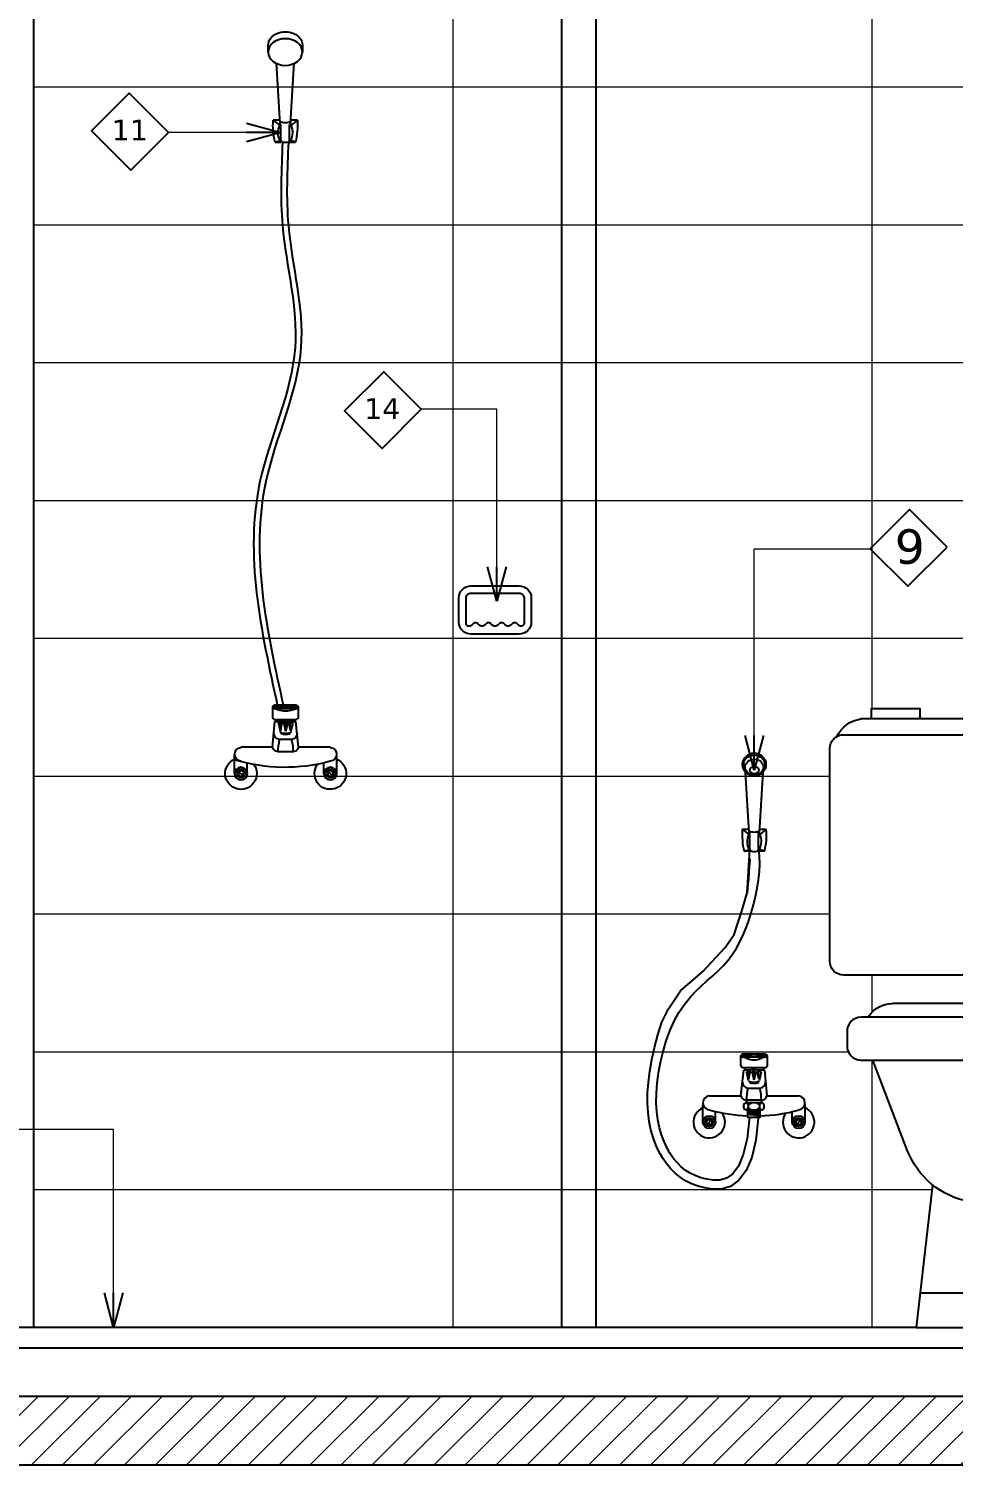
# Model space of a CAD drawing. Header units: centimetres. Extents: x 7997 to 116674, y 1017 to 13844.
# Drawn here: x 50355.8 to 50489.9, y 9903.4 to 10111.8 of the extents above; entities that cross this region are included whole.
import ezdxf

# ---------------------------------------------------------------- set-up
doc = ezdxf.new("R2010")
doc.units = ezdxf.units.CM
doc.header["$LTSCALE"] = 200
doc.header["$PDMODE"] = 2
for name, color, linetype in [('A-DIM', 10, 'Continuous'), ('AFP-HATCH-TILES', 251, 'Continuous'), ('AFP-TOILET FIXTURE', 8, 'Continuous'), ('COL', 1, 'Continuous'), ('DIM', 11, 'Continuous'), ('STEP', 7, 'Continuous'), ('WIN', 6, 'Continuous')]:
    doc.layers.add(name, color=color, linetype=linetype)
for name, color, linetype, lineweight in [('HAT', 8, 'Continuous', 9), ('TEXT', 6, 'Continuous', 18), ('WALL', 3, 'Continuous', 25)]:
    doc.layers.add(name, color=color, linetype=linetype, lineweight=lineweight)
doc.styles.add('sheet notes', font='verdana.ttf')
doc.styles.add('T2', font='')
doc.styles.get('T2').set_extended_font_data('Elisia')
doc.dimstyles.new('NORMAL-1', dxfattribs={"dimtxt": 10, "dimasz": 5, "dimexe": 5, "dimexo": 5, "dimgap": 1, "dimtad": 0, "dimdec": 0, "dimdsep": 46, "dimtxsty": 'T2', "dimblk1": 'OBLIQUE', "dimblk2": 'OBLIQUE', "dimsah": 1, "dimcen": 0.09, "dimclrd": 4, "dimclre": 4, "dimclrt": 6, "dimadec": 0, "dimazin": 0, "dimtfac": 1, "dimtdec": 0, "dimtofl": 0, "dimtmove": 1, "dimatfit": 3, "dimldrblk": 'OPEN30', "dimfxl": 0, "dimtolj": 1, "dimtzin": 0, "dimlwd": 5, "dimlwe": 5, "dimarcsym": 0})

# ---------------------------------------------------------------- blocks, each defined once
blk = doc.blocks.new('shwr')
at = {"layer": 'AFP-TOILET FIXTURE'}
for p, q in [((-25.1, 1048, 0), (-25.1, 1037.9, 0)), ((24.3, 1037.9), (24.3, 1048)), ((-8, 933.6), (-13.1, 1022)), ((7.2, 933.6), (12.3, 1022)), ((-17.9, 939.1), (-8.3, 931.4)), ((17.1, 939.1), (7.5, 931.4)), ((-8.3, 931.4), (-6.7, 931.4)), ((-6.7, 909.7), (-6.7, 932.6)), ((5.9, 909.7), (5.9, 932.6)), ((5.9, 931.4), (7.5, 931.4)), ((-15.3, 907.1), (-8, 909.7)), ((-8, 909.7), (-6.7, 909.7)), ((5.9, 909.7), (7.2, 909.7)), ((14.4, 907.1), (7.2, 909.7)), ((18.2, 85.6), (-19.7, 85.6)), ((-19.7, 85.6), (18.2, 85.6)), ((-9, 88), (-9, 85.6)), ((7.5, 88), (7.5, 85.6)), ((-19.7, 29.1), (-15.7, 66.5)), ((-6.9, 66.5), (-15.7, 66.5)), ((-14, 66.5), (-14, 69.6)), ((-11.2, 63.4), (-7.5, 65.5)), ((-11.2, 63.4), (-8, 53.6)), ((-8, 53.6), (-7.5, 65.5)), ((-8, 53.6), (-6.2, 63.4)), ((-7.5, 65.5), (-6.2, 63.4)), ((-3.7, 63.4), (-0.9, 65.4)), ((-3.7, 63.4), (-0.9, 52.6)), ((-0.9, 52.6), (-0.9, 65.4)), ((1.9, 63.4), (-0.9, 65.4)), ((1.9, 63.4), (-0.9, 52.6)), ((5.8, 65.5), (4.5, 63.4)), ((6.3, 53.6), (4.5, 63.4)), ((14.9, 66.5), (5.2, 66.5)), ((6.3, 53.6), (5.8, 65.5)), ((9.4, 63.4), (5.8, 65.5)), ((9.4, 63.4), (6.3, 53.6)), ((12.7, 66.5), (12.7, 69.6)), ((18.1, 29.1), (14.9, 66.5)), ((-7.3, 50.2), (-6.9, 48.3)), ((5.8, 50.3), (5.6, 48.5)), ((-65.7, 29.1), (-19.7, 29.1)), ((11, 23.1), (-12.7, 23.1)), ((-9.6, 40.2), (7.9, 40.2)), ((18, 29.1), (63.9, 29.1)), ((-74.9, -9), (-74.9, 16.2)), ((-56.4, -9), (-56.4, 6.5)), ((54.7, -9), (54.7, 6.1)), ((73.2, -9), (73.2, 17.7)), ((-62.8, -6.3), (-68.4, -11.8)), ((66.8, -6.3), (61.2, -11.8))]:
    blk.add_line(p, q, dxfattribs=at)
for points in [[(-17.9, 939.1), (-8.3, 939.1)], [(7.5, 939.1), (17.1, 939.1)], [(-6.7, 907.1), (-15.3, 907.1)], [(14.4, 907.1), (6.1, 907.1)], [(-8.5, 50.7), (-11.2, 63.4)], [(-6.2, 63.4), (-3.7, 63.4)], [(1.9, 63.4), (4.5, 63.4)], [(9.4, 63.4), (6.8, 50.7)]]:
    blk.add_lwpolyline(points, dxfattribs=at)
blk.add_lwpolyline([(-19.7, 73.6), (-19.7, 86.2, -0.414214), (-15.7, 90.2), (14.9, 90.2, -0.450757), (18.2, 86.2), (18.2, 73.6, -0.450757), (14.9, 69.6), (-15.7, 69.6, -0.414214)], format="xyb", close=True, dxfattribs=at)
for centre, radius in [((-65.7, -9), 9.25), ((63.9, -9), 9.25), ((-65.7, -9), 6.33), ((-65.7, -9), 3.91), ((63.9, -9), 6.33), ((63.9, -9), 3.91)]:
    blk.add_circle(centre, radius, dxfattribs=at)
for centre, radius, start, end in [((95.3, 932.3), 113.4, 176.5617, 192.8405), ((-73.8, 930.5), 91.3, 345.1737, 5.4241), ((12.6, 920.9), 23.4, 153.254, 208.4833), ((-13.4, 920.9), 23.4, 331.5167, 26.746), ((-3.8, 910), 2.97, 185.8766, 258.3285), ((-0.4, 924.2), 17.5, 256.8666, 283.1334), ((3, 910), 2.97, 281.6715, 354.1234), ((-16, 85), 3.89, 80.0387, 162.2042), ((-24.1, 48.1), 37.7, 70.496, 83.3081), ((-16.6, 53.2), 35.6, 77.7767, 87.9812), ((0.5, 112.7), 31.4, 247.5466, 267.7786), ((-0.9, 51.8), 37.2, 89.8914, 102.6158), ((-2, 112.7), 31.4, 272.2214, 292.4534), ((-0.6, 51.8), 37.2, 77.3842, 90.1086), ((15.1, 53.2), 35.6, 92.0188, 102.2233), ((22.6, 48.1), 37.7, 96.6919, 109.504), ((14.5, 85), 3.89, 17.7958, 99.9613), ((-6.5, 61.4), 5.07, 100.8502, 156.5317), ((-0.9, 34.2), 32.8, 78.3829, 101.6171), ((4.8, 61.4), 5.07, 23.4683, 79.1498), ((-7.8, 50.1), 10, 183.5171, 259.5325), ((-0.9, 66.5), 17.6, 244.0797, 295.9203), ((-0.9, 66.5), 19.2, 251.5113, 289.589), ((6.1, 50.1), 10, 280.4675, 356.4829), ((-64.6, 19), 10.1, 95.7851, 264.2149), ((-12.4, 30.5), 7.4, 191.1725, 267.9124), ((70.6, 21.5), 82.3, 166.8906, 179.2336), ((-72.3, 21.5), 82.3, 0.7664, 13.1094), ((10.7, 30.5), 7.4, 272.0876, 348.8275), ((62.9, 19), 10.1, 275.7851, 84.2149), ((-65.7, -9), 22.9, 113.8785, 36.3448), ((0, 246.4), 246.4, 254.5467, 287.2783), ((63.9, -9), 22.9, 144.8329, 66.1215)]:
    blk.add_arc(centre, radius, start, end, dxfattribs=at)
for centre, major_axis, ratio, start_param, end_param in [((-0.4, 1048, 0), (-24.7, 0), 0.781905, 9.424778, 12.566371), ((-0.4, 1037.9), (-24.7, 0), 0.781905, 3.141593, 9.424778), ((-0.4, 938.2), (-7.91, 0), 0.409654, -0.096041, 3.237634), ((-0.4, 934.5), (7.91, 0), 0.409654, 2.905304, 3.784173), ((-0.4, 934.5), (7.91, 0), 0.409654, -0.637015, 0.236289)]:
    blk.add_ellipse(centre, major_axis=major_axis, ratio=ratio, start_param=start_param, end_param=end_param, dxfattribs=at)
for points in [[(-4.9, 907.3, 0), (-4.9, 786.4, 0), (-23, 609.2, 0), (27.8, 414.9, 0), (2.2, 88.7, 0)], [(3.6, 907.1), (3.6, 786.3), (-14.5, 609), (36.3, 414.7, 0), (10.7, 88.6, 0)]]:
    blk.add_spline(points, degree=3, dxfattribs=at)
blk = doc.blocks.new('_OBLIQUE')
at = {"color": 0, "linetype": 'ByBlock'}
blk.add_line((-0.5, -0.5), (0.5, 0.5), dxfattribs=at)
blk = doc.blocks.new('_Open30')
at = {"color": 0, "linetype": 'ByBlock', "lineweight": -2}
for p, q in [((-1, 0.268), (0, 0)), ((0, 0), (-1, -0.268)), ((0, 0), (-1, 0))]:
    blk.add_line(p, q, dxfattribs=at)
blk = doc.blocks.new('Bdt-soap')
for points in [[(-0.075, 0.025), (-0.075, 0.075, -0.414214), (-0.05, 0.1), (0.05, 0.1, -0.414214), (0.075, 0.075), (0.075, 0.025, -0.414214), (0.05, 0), (-0.05, 0, -0.414214)], [(-0.0057, 0.0187), (-0.0078, 0.0208, 0.414214), (-0.0192, 0.0208), (-0.0213, 0.0187, -0.414214), (-0.0327, 0.0187), (-0.0348, 0.0208, 0.414214), (-0.0462, 0.0208), (-0.0489, 0.0181, -0.668179), (-0.06, 0.0227), (-0.06, 0.075, -0.414214), (-0.05, 0.085), (0.05, 0.085, -0.414214), (0.06, 0.075), (0.06, 0.0227, -0.668179), (0.0489, 0.0181), (0.0462, 0.0208, 0.414214), (0.0348, 0.0208), (0.0327, 0.0187, -0.414214), (0.0213, 0.0187), (0.0192, 0.0208, 0.414214), (0.0078, 0.0208), (0.0057, 0.0187, -0.414214)]]:
    blk.add_lwpolyline(points, format="xyb", close=True)
blk = doc.blocks.new('*D1341')
at = {"layer": 'Defpoints', "color": 0, "transparency": 16777216}
for p in [(50313.31, 10193.41, 0), (50356.54, 10193.41, 0), (50356.54, 9923.41, 0)]:
    blk.add_point(p, dxfattribs=at)
at = {"layer": 'DIM', "color": 4, "lineweight": 5, "transparency": 16777216}
for p, q in [((50351.54, 10193.41, 0), (50308.31, 10193.41, 0)), ((50313.31, 10193.41, 0), (50313.31, 10072.27, 0)), ((50313.31, 9923.41, 0), (50313.31, 10044.56, 0)), ((50351.54, 9923.41, 0), (50308.31, 9923.41, 0))]:
    blk.add_line(p, q, dxfattribs=at)
at = {"layer": 'DIM', "color": 4, "lineweight": 5, "transparency": 16777216, "xscale": 5, "yscale": 5, "zscale": 5}
for p, rotation in [((50313.31, 10193.41, 0), 90), ((50313.31, 9923.41, 0), 270)]:
    blk.add_blockref('_OBLIQUE', p, dxfattribs=dict(at, rotation=rotation))
at = {"layer": 'DIM', "color": 6, "transparency": 16777216, "insert": (50313.31, 10058.41, 0), "char_height": 10, "attachment_point": 5, "rotation": 90, "style": 'T2'}
blk.add_mtext('\\A1;270', dxfattribs=at)
blk = doc.blocks.new('Health foucet')
at = {"layer": 'AFP-TOILET FIXTURE'}
for p, q in [((1018120.2, 58032.2), (1018115.1, 58120.6)), ((1018135.4, 58032.2), (1018140.5, 58120.6)), ((1018110.3, 58037.7), (1018119.8, 58030)), ((1018119.8, 58030), (1018121.4, 58030)), ((1018121.4, 58008.3), (1018121.4, 58031.2)), ((1018134.1, 58008.3), (1018134.1, 58031.2)), ((1018134.1, 58030), (1018135.7, 58030)), ((1018145.2, 58037.7), (1018135.7, 58030)), ((1018112.9, 58005.7), (1018120.2, 58008.3)), ((1018120.2, 58008.3), (1018121.4, 58008.3)), ((1018134.1, 58008.3), (1018135.4, 58008.3)), ((1018142.6, 58005.7), (1018135.4, 58008.3)), ((1018146.4, 57707.2), (1018108.5, 57707.2)), ((1018108.5, 57707.2), (1018146.4, 57707.2)), ((1018119.1, 57709.6), (1018119.1, 57707.2)), ((1018135.7, 57709.6), (1018135.7, 57707.2)), ((1018108.5, 57650.7), (1018112.5, 57688.1)), ((1018121.3, 57688.1), (1018112.5, 57688.1)), ((1018114.2, 57688.1), (1018114.2, 57691.2)), ((1018117, 57685), (1018120.7, 57687.1)), ((1018117, 57685), (1018120.1, 57675.2)), ((1018120.1, 57675.2), (1018120.7, 57687.1)), ((1018120.1, 57675.2), (1018121.9, 57685)), ((1018120.7, 57687.1), (1018121.9, 57685)), ((1018124.5, 57685), (1018127.3, 57687)), ((1018124.5, 57685), (1018127.3, 57674.2)), ((1018127.3, 57674.2), (1018127.3, 57687)), ((1018130.1, 57685), (1018127.3, 57687)), ((1018130.1, 57685), (1018127.3, 57674.2)), ((1018133.9, 57687.1), (1018132.7, 57685)), ((1018134.5, 57675.2), (1018132.7, 57685)), ((1018143.1, 57688.1), (1018133.4, 57688.1)), ((1018134.5, 57675.2), (1018133.9, 57687.1)), ((1018137.6, 57685), (1018133.9, 57687.1)), ((1018137.6, 57685), (1018134.5, 57675.2)), ((1018140.9, 57688.1), (1018140.9, 57691.2)), ((1018146.3, 57650.7), (1018143.1, 57688.1)), ((1018118.6, 57661.8), (1018136.1, 57661.8)), ((1018120.8, 57671.8), (1018121.2, 57669.9)), ((1018134, 57671.9), (1018133.7, 57670.1)), ((1018053.3, 57612.6), (1018053.3, 57637.8)), ((1018062.5, 57650.7), (1018108.5, 57650.7)), ((1018139.1, 57644.7), (1018115.5, 57644.7)), ((1018116.4, 57640.7), (1018116.4, 57644.2)), ((1018118.9, 57637.4), (1018118.9, 57633.6)), ((1018135.4, 57637.5), (1018135.4, 57633.5)), ((1018138.1, 57640.7), (1018138.1, 57644.2)), ((1018138.1, 57640.7), (1018138.1, 57640.7)), ((1018146.1, 57650.7), (1018192.1, 57650.7)), ((1018201.4, 57612.6), (1018201.4, 57639.3)), ((1018065.4, 57615.3), (1018059.8, 57609.8)), ((1018071.8, 57612.6), (1018071.8, 57628.1)), ((1018117.5, 57624), (1018136.3, 57622.4)), ((1018117.6, 57625.6), (1018136.3, 57624)), ((1018117.8, 57627.2), (1018136.3, 57625.6)), ((1018117.9, 57628.8), (1018136.3, 57627.2)), ((1018119.4, 57628.8), (1018119.4, 57630.4)), ((1018134.2, 57628.8), (1018134.2, 57630.4)), ((1018182.9, 57612.6), (1018182.9, 57627.7)), ((1018195, 57615.3), (1018189.4, 57609.8))]:
    blk.add_line(p, q, dxfattribs=at)
for points in [[(1018110.3, 58037.7), (1018119.9, 58037.7)], [(1018135.7, 58037.7), (1018145.2, 58037.7)], [(1018120.7, 57619.7), (1018117.3, 57588.7), (1018111.9, 57565.4), (1018104.9, 57548.6), (1018096.6, 57537.5), (1018087.4, 57531.1), (1018077.8, 57528.3), (1018068.2, 57528.2), (1018058.8, 57529.7), (1018050.1, 57532), (1018042.1, 57535), (1018034.7, 57538.7), (1018027.8, 57543.1), (1018021.5, 57548.2), (1018015.8, 57554), (1018010.4, 57560.5), (1018005.5, 57567.8), (1018001, 57575.8), (1017996.9, 57584.6), (1017993.3, 57594.1), (1017990.3, 57604.5), (1017988, 57615.7), (1017986.4, 57627.7), (1017985.7, 57640.6), (1017985.8, 57654.4), (1017986.9, 57669), (1017988.9, 57684.2), (1017991.8, 57699.7), (1017995.6, 57715.2), (1018000.1, 57730.5), (1018005.5, 57745.1), (1018011.6, 57758.9), (1018018.4, 57771.5), (1018025.9, 57782.6), (1018033.9, 57792.6), (1018042.2, 57801.5), (1018050.7, 57809.7), (1018059.2, 57817.4), (1018067.5, 57824.8), (1018075.5, 57832.2), (1018083, 57839.7), (1018089.9, 57847.7), (1018096.2, 57856.1), (1018101.9, 57865), (1018107, 57874.4), (1018111.7, 57884.2), (1018116, 57894.5), (1018119.9, 57905.2), (1018123.5, 57916.4), (1018126.8, 57928.1), (1018129.7, 57940.1), (1018132.2, 57952.2), (1018134.1, 57964.2), (1018135.3, 57976.1), (1018135.8, 57987.5), (1018135.5, 57998.4), (1018134.2, 58008.5)], [(1018085.5, 57865.8), (1018098.5, 57884.9), (1018110.2, 57920.5), (1018117.5, 57945.5), (1018117.5, 57945.5), (1018117.5, 57945.5), (1018117.5, 57945.5), (1018117.5, 57945.5), (1018117.5, 57945.5), (1018117.5, 57945.5), (1018117.5, 57945.5), (1018119.7, 57965.6), (1018121.4, 57994.1), (1018117.5, 57945.5), (1018121.4, 57994.1), (1018117.5, 57945.5), (1018121.4, 58008.4)], [(1018121.4, 58005.7), (1018112.9, 58005.7)], [(1018142.6, 58005.7), (1018134.2, 58005.7)], [(1018133.4, 57618.3), (1018129.9, 57586.6), (1018124.1, 57561.4), (1018116, 57542.2), (1018105.6, 57528.3), (1018093.1, 57519.4), (1018079.8, 57515.5), (1018067.2, 57515.4), (1018056.1, 57517.2), (1018046.2, 57519.8), (1018037, 57523.3), (1018028.3, 57527.6), (1018020.3, 57532.7), (1018013, 57538.7), (1018006.2, 57545.4), (1018000.1, 57552.9), (1017994.6, 57561), (1017989.6, 57569.9), (1017985.1, 57579.6), (1017981.1, 57590.1), (1017977.9, 57601.4), (1017975.4, 57613.6), (1017973.7, 57626.5), (1017972.9, 57640.3), (1017973, 57654.9), (1017974.2, 57670.3), (1017976.3, 57686.5), (1017979.3, 57703.4), (1017983.2, 57720.9), (1017988.1, 57739.1), (1017993.7, 57757.8), (1018003.4, 57777.1), (1018020.9, 57803), (1018053.3, 57831.4), (1018085.5, 57865.8)], [(1018119.6, 57672.3), (1018117, 57685)], [(1018121.9, 57685), (1018124.5, 57685)], [(1018130.1, 57685), (1018132.7, 57685)], [(1018137.6, 57685), (1018135, 57672.3)]]:
    blk.add_lwpolyline(points, dxfattribs=at)
for points in [[(1018108.5, 57695.2), (1018108.5, 57707.8, -0.414214), (1018112.5, 57711.8), (1018143.1, 57711.8, -0.450757), (1018146.4, 57707.8), (1018146.4, 57695.2, -0.450757), (1018143.1, 57691.2), (1018112.5, 57691.2, -0.414214)], [(1018112.4, 57636.7), (1018112.4, 57634.4, 0.414214), (1018116.4, 57630.4), (1018138.1, 57630.4, 0.414214), (1018142.1, 57634.4), (1018142.1, 57636.7, 0.414214), (1018138.1, 57640.7), (1018116.4, 57640.7, 0.414214)]]:
    blk.add_lwpolyline(points, format="xyb", close=True, dxfattribs=at)
blk.add_lwpolyline([(1018117.9, 57628.8), (1018117.9, 57619.9), (1018136.3, 57619.9), (1018136.3, 57628.8)], close=True, dxfattribs=at)
for centre, radius in [((1018062.5, 57612.6), 9.25), ((1018062.5, 57612.6), 6.33), ((1018062.5, 57612.6), 3.91), ((1018192.1, 57612.6), 9.25), ((1018192.1, 57612.6), 6.33), ((1018192.1, 57612.6), 3.91)]:
    blk.add_circle(centre, radius, dxfattribs=at)
for centre, radius, start, end in [((1018223.5, 58030.9), 113.4, 176.5617, 192.8405), ((1018140.7, 58019.5), 23.4, 153.254, 208.4833), ((1018114.8, 58019.5), 23.4, 331.5167, 26.746), ((1018054.3, 58029), 91.3, 345.1737, 5.4241), ((1018124.4, 58008.6), 2.97, 185.8766, 258.3285), ((1018131.1, 58008.6), 2.97, 281.6715, 354.1234), ((1018127.8, 58022.7), 17.5, 256.8666, 283.1334), ((1018112.2, 57706.6), 3.89, 80.0387, 162.2042), ((1018104.1, 57669.7), 37.7, 70.496, 83.3081), ((1018111.6, 57674.8), 35.6, 77.7767, 87.9812), ((1018128.6, 57734.2), 31.4, 247.5466, 267.7786), ((1018127.2, 57673.4), 37.2, 89.8914, 102.6158), ((1018126.2, 57734.2), 31.4, 272.2214, 292.4534), ((1018127.6, 57673.4), 37.2, 77.3842, 90.1086), ((1018143.3, 57674.8), 35.6, 92.0188, 102.2233), ((1018150.8, 57669.7), 37.7, 96.6919, 109.504), ((1018142.7, 57706.6), 3.89, 17.7958, 99.9613), ((1018121.7, 57683), 5.07, 100.8502, 156.5317), ((1018127.3, 57655.8), 32.8, 78.3829, 101.6171), ((1018133, 57683), 5.07, 23.4683, 79.1498), ((1018120.4, 57671.6), 10, 183.5171, 259.5325), ((1018198.7, 57643.1), 82.3, 166.8906, 179.2336), ((1018127.3, 57688.1), 17.6, 244.0797, 295.9203), ((1018127.3, 57688.1), 19.2, 251.5113, 289.589), ((1018134.2, 57671.6), 10, 280.4675, 356.4829), ((1018055.9, 57643.1), 82.3, 0.7664, 13.1094), ((1018062.5, 57612.6), 22.9, 113.8785, 36.3448), ((1018063.5, 57640.6), 10.1, 95.7851, 264.2149), ((1018115.8, 57652.1), 7.4, 191.1725, 267.9124), ((1018113.5, 57635.9), 5.58, 16.3012, 59.0267), ((1018110.3, 57637.7), 9.56, 310.0587, 334.6134), ((1018127.2, 57628.4), 12.3, 47.9766, 132.6197), ((1018127.2, 57642.6), 12.3, 227.3803, 312.0234), ((1018143.3, 57633.6), 8.79, 125.9377, 153.0507), ((1018140.9, 57635.4), 5.78, 199.6158, 241.3958), ((1018138.9, 57652.1), 7.4, 272.0876, 348.8275), ((1018192.1, 57612.6), 22.9, 144.8329, 66.1215), ((1018191.1, 57640.6), 10.1, 275.7851, 84.2149), ((1018128.2, 57868), 246.4, 254.5467, 267.615), ((1018128.2, 57868), 246.4, 271.8996, 285.0388)]:
    blk.add_arc(centre, radius, start, end, dxfattribs=at)
for centre, major_axis, ratio, start_param, end_param in [((1018127.8, 58131.5), (-16.9, 0), 0.991563, 3.141593, 9.424778), ((1018127.8, 58127.8), (13.3, 0), 0.842711, 3.141593, 9.424778), ((1018127.8, 58033.1), (7.91, 0), 0.409654, 2.905304, 3.784173), ((1018127.8, 58036.7), (-7.91, 0), 0.409654, -0.096041, 3.237634), ((1018127.8, 58033.1), (7.91, 0), 0.409654, -0.637015, 0.236289)]:
    blk.add_ellipse(centre, major_axis=major_axis, ratio=ratio, start_param=start_param, end_param=end_param, dxfattribs=at)
for centre, major_axis, ratio in [((1018127.8, 58130), (15.7, 0), 0.972802), ((1018127.8, 58123.4), (-6.63, 0), 0.798736)]:
    blk.add_ellipse(centre, major_axis=major_axis, ratio=ratio, dxfattribs=at)
blk = doc.blocks.new('CLOSETT')
for points in [[(1019537.6, 55389.1), (1020002.1, 55388.6), (1020007.4, 55389.3), (1020009.9, 55390.2), (1020009.9, 55390.2), (1020016.2, 55394.5), (1020016.2, 55394.5), (1020018.2, 55396.8), (1020019.4, 55398.6), (1020020.7, 55401.4), (1020020.7, 55401.4), (1020021.3, 55403.3), (1020021.6, 55404.4), (1020021.8, 55405.3), (1020022, 55406.7), (1020022.1, 55408.6), (1020022.1, 55717.3), (1020021.8, 55720.4), (1020021.4, 55722.5), (1020021.4, 55722.5), (1020020.3, 55725.6), (1020020.3, 55725.6), (1020016.2, 55731.5), (1020016.2, 55731.5), (1020016.2, 55731.5), (1020012, 55734.7), (1020012, 55734.7), (1020009.2, 55739.6), (1020007.4, 55742.2), (1020005.3, 55744.8), (1020002.5, 55747.8), (1019999.6, 55750.3), (1019997.7, 55751.8), (1019994.9, 55753.7), (1019989.5, 55756.6), (1019983.8, 55758.7), (1019979.5, 55759.8), (1019977, 55760.2), (1019961.7, 55760.2), (1019961.7, 55775.2), (1019891.7, 55775.2), (1019891.7, 55760.2), (1019567.1, 55760.2), (1019565.5, 55759.9), (1019563.9, 55759.6), (1019562.3, 55759.2), (1019560.8, 55758.9), (1019559.5, 55758.4), (1019557.9, 55757.9), (1019557.9, 55757.9), (1019556.1, 55757.2), (1019554.4, 55756.5), (1019552.8, 55755.7), (1019550.7, 55754.6), (1019548.7, 55753.3), (1019547.3, 55752.4), (1019545.2, 55750.9), (1019543.7, 55749.7), (1019542.3, 55748.5), (1019540.6, 55746.8), (1019540.6, 55746.8), (1019537.5, 55743.2), (1019536.2, 55741.6), (1019536.2, 55741.6), (1019535.7, 55740.8), (1019535.7, 55740.8), (1019535.1, 55739.9), (1019534.7, 55739.3), (1019534.3, 55738.6), (1019534.3, 55738.6), (1019533.3, 55737), (1019532.8, 55736.1), (1019532.1, 55734.7), (1019531.1, 55734.1), (1019531.1, 55734.1), (1019530, 55733.3), (1019529.2, 55732.6), (1019528.7, 55732.2), (1019527.9, 55731.5), (1019527.9, 55731.5), (1019526.1, 55729.4), (1019525.4, 55728.3), (1019524.7, 55727.2), (1019524.2, 55726.3), (1019523.8, 55725.6), (1019523.3, 55724.3), (1019523.3, 55724.3), (1019522.6, 55721.8), (1019522.3, 55720.5), (1019522.2, 55719.5), (1019522.1, 55717.3), (1019522.1, 55408.6), (1019522.4, 55404.9), (1019522.4, 55404.9), (1019524.1, 55399.8), (1019524.1, 55399.8), (1019527.9, 55394.5), (1019527.9, 55394.5), (1019531.1, 55391.9), (1019531.1, 55391.9), (1019535.6, 55389.7), (1019537.8, 55389.1)], [(1019935.9, 55347.1), (1019612.4, 55347.3), (1019607.4, 55347), (1019601.8, 55345.9), (1019601.8, 55345.9), (1019596.6, 55344.1), (1019593.4, 55342.5), (1019593.4, 55342.5), (1019593.4, 55342.5), (1019589.2, 55339.9), (1019589.2, 55339.9), (1019585.9, 55337.3), (1019583.5, 55335), (1019582.2, 55333.6), (1019581, 55332.1), (1019579, 55329.4), (1019579, 55329.4), (1019577.5, 55327.3), (1019567.1, 55327.3), (1019565.6, 55327.2), (1019564.4, 55327.1), (1019563.2, 55326.9), (1019560.7, 55326.2), (1019559.9, 55326), (1019559, 55325.6), (1019557.9, 55325.1), (1019556.5, 55324.3), (1019555.6, 55323.7), (1019554.8, 55323.1), (1019552.9, 55321.4), (1019550.8, 55319), (1019550.8, 55319), (1019549, 55315.9), (1019549, 55315.9), (1019547.8, 55312.7), (1019547.8, 55312.7), (1019547.2, 55309.9), (1019547.2, 55309.9), (1019547.1, 55307.3), (1019547.1, 55285.3), (1019547.3, 55282.3), (1019547.3, 55282.3), (1019548.1, 55279.1), (1019548.1, 55279.1), (1019549.2, 55276.3), (1019549.2, 55276.3), (1019552.9, 55271.2), (1019552.9, 55271.2), (1019555.2, 55269.2), (1019555.2, 55269.2), (1019559.1, 55267), (1019559.1, 55267), (1019563.2, 55265.7), (1019567.1, 55265.3), (1019584.5, 55265.3), (1019634.5, 55134.3), (1019638.3, 55125.6), (1019641.3, 55119.7), (1019645.5, 55112.6), (1019649.8, 55106.3), (1019656.2, 55098.3), (1019656.2, 55098.3), (1019669.7, 55085.2), (1019669.7, 55085.2), (1019647.5, 54877.3), (1019896.7, 54877.3), (1019873.4, 55084.3), (1019874.4, 55085.2), (1019881.1, 55091.2), (1019881.1, 55091.2), (1019887.7, 55098), (1019892.3, 55103.6), (1019896.4, 55109.2), (1019900.6, 55115.8), (1019906.4, 55126.8), (1019909.7, 55134.6), (1019918, 55156.3), (1019924.1, 55172.3), (1019934.6, 55199.9), (1019934.6, 55199.9), (1019959.6, 55265.3), (1019966.4, 55265.3), (1019971.4, 55265.3), (1019977.1, 55265.3), (1019983.2, 55266.3), (1019983.2, 55266.3), (1019989.9, 55269.9), (1019993.2, 55273.5), (1019995.1, 55276.7), (1019997.1, 55285.3), (1019997.1, 55288.7), (1019997.1, 55296.3), (1019997.1, 55307.3), (1019996.3, 55312.6), (1019994.3, 55317.5), (1019991.2, 55321.4), (1019987.2, 55324.5), (1019983.8, 55326.1), (1019977.1, 55327.3), (1019966.5, 55327.3), (1019965.1, 55329.4), (1019958.4, 55337.1), (1019950.7, 55342.5), (1019950.7, 55342.5), (1019942.4, 55345.9), (1019942.4, 55345.9), (1019931.8, 55347.3)]]:
    blk.add_wipeout(points).dxf.layer = 'AFP-TOILET FIXTURE'
at = {"layer": 'AFP-TOILET FIXTURE'}
for p, q in [((1019784.7, 55760.2), (1019567.8, 55760.2)), ((1019784.7, 55760.2), (1019977, 55760.2)), ((1019772.1, 55347.3), (1019612.4, 55347.3)), ((1019772.1, 55347.3), (1019931.8, 55347.3)), ((1019965.1, 55329.4), (1019966.5, 55327.3)), ((1019634.4, 55134.6), (1019584.5, 55265.3)), ((1019909.7, 55134.6), (1019959.6, 55265.3)), ((1019670.8, 55084.3), (1019647.5, 54877.3)), ((1019873.4, 55084.3), (1019896.7, 54877.3)), ((1019772.1, 55059.7), (1019724.8, 55059.7)), ((1019772.1, 55059.7), (1019819.3, 55059.7)), ((1019891.5, 54927.3), (1019652.6, 54927.3)), ((1019896.7, 54877.3), (1019647.5, 54877.3))]:
    blk.add_line(p, q, dxfattribs=at)
blk.add_lwpolyline([(1019961.7, 55760.2), (1019961.7, 55775.2), (1019891.7, 55775.2), (1019891.7, 55760.2)], close=True, dxfattribs=at)
for points in [[(1020022.1, 55408.6), (1020022.1, 55717.3, 0.414214), (1020002.1, 55737.3), (1019542.1, 55737.3, 0.414214), (1019522.1, 55717.3), (1019522.1, 55408.6, 0.414214), (1019542.1, 55388.6), (1020002.1, 55388.6, 0.414214)], [(1019997.1, 55307.3), (1019997.1, 55285.3, -0.414214), (1019977.1, 55265.3), (1019567.1, 55265.3, -0.414214), (1019547.1, 55285.3), (1019547.1, 55307.3, -0.414214), (1019567.1, 55327.3), (1019977.1, 55327.3, -0.414214)]]:
    blk.add_lwpolyline(points, format="xyb", close=True, dxfattribs=at)
for centre, radius, start, end in [((1019573.5, 55714.7), 45.9, 98.0355, 154.2062), ((1019970.6, 55714.7), 45.9, 25.7938, 81.9645), ((1019612.4, 55307.3), 40, 90, 146.4991), ((1019931.8, 55307.3), 40, 33.5009, 90), ((1019745.5, 55176.6), 118.7, 200.7366, 259.9985), ((1019798.7, 55176.6), 118.7, 280.0015, 339.2634)]:
    blk.add_arc(centre, radius, start, end, dxfattribs=at)

msp = doc.modelspace()

# ---------------------------------------------------------------- hatches: boundary and pattern name
at = {"layer": 'HAT'}
h = msp.add_hatch(dxfattribs=at)
h.set_pattern_fill('ANSI31', color=8)
h.set_pattern_definition([(45, (18355.9813, -7054.8294), (-2.24506403, 2.24506403), [])])
h.paths.add_polyline_path([(50287.9237, 9913.4148), (50283.9761, 9910.9359), (50302.9591, 9910.9359), (50295.2016, 9908.2008), (50297.5309, 9903.4148), (50658.547, 9903.4148), (50660.8762, 9908.2008), (50653.1188, 9910.9359), (50672.1017, 9910.9359), (50668.1541, 9913.4148)])

# ---------------------------------------------------------------- linework, layer by layer
at = {"layer": 'AFP-HATCH-TILES', "color": 251}
msp.add_line((50356.5389, 9923.4148, 0), (50356.5389, 10253.4148, 0), dxfattribs=at)
at = {"layer": 'COL'}
for p, q in [((50668.1541, 9913.4148, 0), (50287.9237, 9913.4148, 0)), ((50658.547, 9903.4148, 0), (50297.5309, 9903.4148, 0))]:
    msp.add_line(p, q, dxfattribs=at)
at = {"layer": 'HAT'}
for p, q in [((50417.2889, 10223.4148, 0), (50417.2889, 9923.4148, 0)), ((50478.0389, 10223.4148, 0), (50478.0389, 9923.4148, 0)), ((50356.5389, 10103.4148, 0), (50599.5389, 10103.4148, 0)), ((50356.5389, 10083.4148, 0), (50599.5389, 10083.4148, 0)), ((50356.5389, 10063.4148, 0), (50599.5389, 10063.4148, 0)), ((50356.5389, 10043.4148, 0), (50599.5389, 10043.4148, 0)), ((50356.5389, 10023.4148, 0), (50599.5389, 10023.4148, 0)), ((50356.5389, 10003.4148, 0), (50599.5389, 10003.4148, 0)), ((50356.5389, 9983.4148, 0), (50599.5389, 9983.4148, 0)), ((50356.5389, 9963.4148, 0), (50599.5389, 9963.4148, 0)), ((50356.5389, 9943.4148, 0), (50599.5389, 9943.4148, 0))]:
    msp.add_line(p, q, dxfattribs=at)
at = {"layer": 'STEP'}
for p, q in [((50603.0389, 9923.4148, 0), (50353.0389, 9923.4148, 0)), ((50603.0389, 9920.4148, 0), (50353.0389, 9920.4148, 0))]:
    msp.add_line(p, q, dxfattribs=at)
at = {"layer": 'WALL', "elevation": 0}
for points in [[(50364.8952, 10097.0321), (50370.3484, 10102.4853), (50376.039, 10096.7947), (50370.5858, 10091.3415)], [(50412.7127, 10056.628), (50407.2594, 10062.0812), (50401.5689, 10056.3907), (50407.0221, 10050.9374)], [(50488.9616, 10036.6427), (50483.5083, 10042.0959), (50477.8177, 10036.4053), (50483.271, 10030.9521)]]:
    msp.add_lwpolyline(points, close=True, dxfattribs=at)
at = {"layer": 'WIN'}
for p, q in [((50433.0389, 10133.4148, 0), (50433.0389, 9923.4148, 0)), ((50438.0389, 10133.4148, 0), (50438.0389, 9923.4148, 0))]:
    msp.add_line(p, q, dxfattribs=at)

# ---------------------------------------------------------------- block references
at = {"color": 2, "xscale": -0.1, "yscale": 0.1, "zscale": 0.1}
msp.add_blockref('shwr', (50392.9529, 10004.6779, 0), dxfattribs=at)
at = {"layer": 'A-DIM', "linetype": 'ByBlock', "xscale": 0.1, "yscale": 0.1, "zscale": 0.1}
msp.add_blockref('Health foucet', (-51351.7809, 4191.9423, 0), dxfattribs=at)
at = {"layer": 'AFP-TOILET FIXTURE', "xscale": 70.02666666781879, "yscale": 70.02666666781879}
msp.add_blockref('Bdt-soap', (50423.4141, 10024.0148, 0), dxfattribs=at)

# ---------------------------------------------------------------- texts
at = {"layer": 'TEXT', "style": 'sheet notes'}
for s, height, p in [('11', 3.00685, (50367.8107, 10095.6366, 0)), ('14', 3.00685, (50404.4176, 10055.2325, 0)), ('9', 5, (50481.3641, 10034.2167, 0))]:
    msp.add_text(s, height=height, dxfattribs=at).set_placement(p)

# ---------------------------------------------------------------- dimensions: what is measured, and where the dimension line sits
at = {"layer": 'DIM'}
dim = msp.add_linear_dim(base=(50313.3098, 10193.4148, 0), p1=(50356.5389, 9923.4148, 0), p2=(50356.5389, 10193.4148, 0), angle=90, dimstyle='NORMAL-1', dxfattribs=at)
dim.commit()
dim.dimension.update_dxf_attribs({"geometry": '*D1341', "text_midpoint": (50313.3098, 10058.4148, 0)})

# ---------------------------------------------------------------- leaders
at = {"layer": 'A-DIM'}
msp.add_leader([(50392.358, 10096.7947, 0), (50376.039, 10096.7947, 0)], dimstyle='NORMAL-1', override={"dimgap": 1, "dimtad": 0}, dxfattribs=at)
at = {"layer": 'DIM'}
for points in [[(50423.6587, 10028.793, 0), (50423.6587, 10056.628, 0), (50412.7127, 10056.628, 0)], [(50368.091, 9923.4148, 0), (50368.091, 9952.1236, 0), (50281.9372, 9952.1236, 0)]]:
    msp.add_leader(points, dimstyle='NORMAL-1', override={"dimgap": 1, "dimtad": 0}, dxfattribs=at)

# ---------------------------------------------------------------- next in the draw order: block references
at = {"layer": 'A-DIM', "linetype": 'ByBlock', "xscale": -0.1, "yscale": 0.1, "zscale": 0.1}
msp.add_blockref('CLOSETT', (152474.1606, 4435.6848, 0), dxfattribs=at)

# ---------------------------------------------------------------- next in the draw order: leaders
at = {"layer": 'A-DIM'}
msp.add_leader([(50460.9953, 10004.2854, 0), (50460.9953, 10036.4053, 0), (50477.8177, 10036.4053, 0)], dimstyle='NORMAL-1', override={"dimgap": 1, "dimtad": 0}, dxfattribs=at)

doc.saveas('drawing.dxf')
